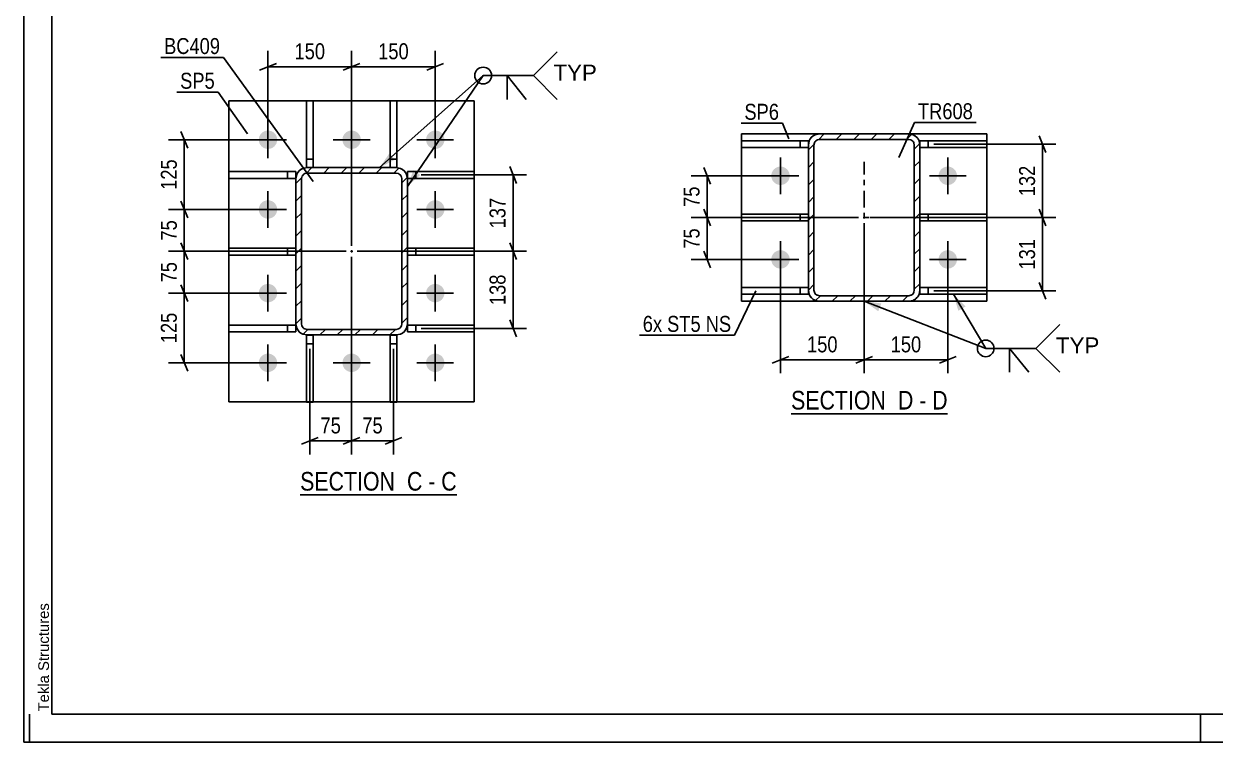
# Model space of a CAD drawing. Header units: millimetres. Extents: x -73 to 768, y -423 to 171.
# Drawn here: x -73.4 to 140.2, y -423.3 to -294.5 of the extents above; entities that cross this region are included whole.
import ezdxf

# ---------------------------------------------------------------- set-up
doc = ezdxf.new("R2010")
doc.units = ezdxf.units.MM
doc.linetypes.add('DXK_LINE_DOT2', pattern=[3.9198, 1.9599, -1.9599])
doc.linetypes.add('DXK_LINE_DOT3', pattern=[5.9187, 2.979, -0.9799, 0.9799, -0.9799])
doc.styles.add('Arial', font='ARIAL.TTF', dxfattribs={"height": 0.2})
doc.styles.add('Arial Narrow', font='ARIALN.TTF', dxfattribs={"height": 0.2})

# ---------------------------------------------------------------- blocks, each defined once
blk = doc.blocks.new('Unknown-761549890-1163')
at = {"color": 5, "linetype": 'Continuous'}
for p, q in [((-73.44, 170.71), (-73.44, -423.29)), ((-68.44, 165.71), (-68.44, -418.29)), ((-72.44, -423.29), (-72.44, -418.29)), ((-68.44, -418.29), (762.56, -418.29)), ((137.56, -423.29), (137.56, -418.29)), ((-73.44, -423.29), (767.56, -423.29))]:
    blk.add_line(p, q, dxfattribs=at)
at = {"color": 174, "linetype": 'Continuous', "style": 'Arial'}
blk.add_text('Tekla Structures', height=1.9102, rotation=90, dxfattribs=at).set_placement((-68.94, -417.79))
blk = doc.blocks.new('Unknown-761549890-14 - 3860')
at = {"color": 6, "linetype": 'Continuous'}
blk.add_line((-23.89, -378.93), (4.18, -378.93), dxfattribs=at)
at = {"color": 0, "linetype": 'Continuous'}
blk.add_wipeout([(-5.78, -378.18), (-5.78, -374.68), (-23.89, -374.68), (-23.89, -378.18)], dxfattribs=at)
at = {"color": 7, "linetype": 'Continuous', "style": 'Arial Narrow'}
blk.add_text('SECTION ', height=3.34, dxfattribs=at).set_placement((-23.89, -378.18))
at = {"color": 0, "linetype": 'Continuous'}
blk.add_wipeout([(-1.96, -378.18), (-1.96, -374.68), (-4.73, -374.68), (-4.73, -378.18)], dxfattribs=at)
at = {"color": 7, "linetype": 'Continuous', "style": 'Arial Narrow'}
blk.add_text('C', height=3.34, dxfattribs=at).set_placement((-4.73, -378.18))
at = {"color": 0, "linetype": 'Continuous'}
blk.add_wipeout([(0.36, -378.18), (0.36, -374.68), (-0.91, -374.68), (-0.91, -378.18)], dxfattribs=at)
at = {"color": 7, "linetype": 'Continuous', "style": 'Arial Narrow'}
blk.add_text('-', height=3.34, dxfattribs=at).set_placement((-0.91, -378.18))
at = {"color": 0, "linetype": 'Continuous'}
blk.add_wipeout([(4.18, -378.18), (4.18, -374.68), (1.41, -374.68), (1.41, -378.18)], dxfattribs=at)
at = {"color": 7, "linetype": 'Continuous', "style": 'Arial Narrow'}
blk.add_text('C', height=3.34, dxfattribs=at).set_placement((1.41, -378.18))
blk = doc.blocks.new('Unknown-761549890-17 - 2169')
at = {"color": 6, "linetype": 'Continuous'}
blk.add_line((64.15, -364.39), (92.22, -364.39), dxfattribs=at)
at = {"color": 0, "linetype": 'Continuous'}
blk.add_wipeout([(82.26, -363.64), (82.26, -360.14), (64.15, -360.14), (64.15, -363.64)], dxfattribs=at)
at = {"color": 7, "linetype": 'Continuous', "style": 'Arial Narrow'}
blk.add_text('SECTION ', height=3.34, dxfattribs=at).set_placement((64.15, -363.64))
at = {"color": 0, "linetype": 'Continuous'}
blk.add_wipeout([(86.08, -363.64), (86.08, -360.14), (83.31, -360.14), (83.31, -363.64)], dxfattribs=at)
at = {"color": 7, "linetype": 'Continuous', "style": 'Arial Narrow'}
blk.add_text('D', height=3.34, dxfattribs=at).set_placement((83.31, -363.64))
at = {"color": 0, "linetype": 'Continuous'}
blk.add_wipeout([(88.4, -363.64), (88.4, -360.14), (87.13, -360.14), (87.13, -363.64)], dxfattribs=at)
at = {"color": 7, "linetype": 'Continuous', "style": 'Arial Narrow'}
blk.add_text('-', height=3.34, dxfattribs=at).set_placement((87.13, -363.64))
at = {"color": 0, "linetype": 'Continuous'}
blk.add_wipeout([(92.22, -363.64), (92.22, -360.14), (89.45, -360.14), (89.45, -363.64)], dxfattribs=at)
at = {"color": 7, "linetype": 'Continuous', "style": 'Arial Narrow'}
blk.add_text('D', height=3.34, dxfattribs=at).set_placement((89.45, -363.64))
blk = doc.blocks.new('Part-761549890-3895 - 3860')
at = {"color": 2, "linetype": 'Continuous'}
for p, q in [((-36.66, -322.19), (-36.66, -320.99)), ((-36.66, -320.99), (-24.66, -320.99)), ((-36.66, -322.19), (-24.66, -322.19)), ((-24.66, -322.19), (-24.66, -320.99))]:
    blk.add_line(p, q, dxfattribs=at)
at = {"color": 7, "linetype": 'DXK_LINE_DOT2'}
blk.add_line((-26.16, -322.19), (-26.16, -320.99), dxfattribs=at)
blk = doc.blocks.new('Part-761549890-3894 - 3860')
at = {"color": 2, "linetype": 'Continuous'}
for p, q in [((-22.76, -320.27), (-22.76, -308.27)), ((-22.76, -308.27), (-21.56, -308.27)), ((-21.56, -320.27), (-21.56, -308.27)), ((-22.76, -320.27), (-22.66, -320.27))]:
    blk.add_line(p, q, dxfattribs=at)
at = {"color": 7, "linetype": 'DXK_LINE_DOT2'}
for p, q in [((-22.76, -318.77), (-21.56, -318.77)), ((-22.66, -320.27), (-21.56, -320.27))]:
    blk.add_line(p, q, dxfattribs=at)
blk = doc.blocks.new('Part-761549890-3892 - 3860')
at = {"color": 2, "linetype": 'Continuous'}
for p, q in [((-22.76, -362.34), (-22.76, -350.34)), ((-22.76, -350.34), (-21.56, -350.34)), ((-21.56, -350.34), (-21.56, -362.34)), ((-21.56, -362.34), (-22.76, -362.34))]:
    blk.add_line(p, q, dxfattribs=at)
at = {"color": 7, "linetype": 'DXK_LINE_DOT2'}
blk.add_line((-22.76, -351.84), (-21.56, -351.84), dxfattribs=at)
blk = doc.blocks.new('Part-761549890-3884 - 3860')
at = {"linetype": 'Continuous'}
h = blk.add_hatch(dxfattribs=at)
h.set_pattern_fill('', scale=0.7, style=0, pattern_type=0)
h.set_pattern_definition([(45, (-24.6585, -348.2719), (-1.57154, 1.57154), [])])
h.paths.add_polyline_path([(-24.66, -322.27), (-24.66, -348.27), (-24.51, -349.04), (-24.07, -349.69), (-23.42, -350.12), (-22.66, -350.27), (-6.66, -350.27), (-5.89, -350.12), (-5.24, -349.69), (-4.81, -349.04), (-4.66, -348.27), (-4.66, -322.27), (-4.81, -321.51), (-5.24, -320.86), (-5.89, -320.42), (-6.66, -320.27), (-22.66, -320.27), (-23.42, -320.42), (-24.07, -320.86), (-24.51, -321.51)])
h.paths.add_polyline_path([(-23.37, -321.56), (-23.04, -321.35), (-22.66, -321.27), (-6.66, -321.27), (-6.28, -321.35), (-5.95, -321.56), (-5.73, -321.89), (-5.66, -322.27), (-5.66, -348.27), (-5.73, -348.65), (-5.95, -348.98), (-6.28, -349.2), (-6.66, -349.27), (-22.66, -349.27), (-23.04, -349.2), (-23.37, -348.98), (-23.58, -348.65), (-23.66, -348.27), (-23.66, -322.27), (-23.58, -321.89)])
blk.add_hatch(color=30, dxfattribs=at).paths.add_polyline_path([(-14.66, -335.37, -1), (-14.66, -335.17, -1)])
at = {"color": 7, "linetype": 'DXK_LINE_DOT2'}
for p, q in [((-23.42, -320.42), (-22.66, -320.27)), ((-6.66, -320.27), (-22.66, -320.27)), ((-6.66, -320.27), (-5.89, -320.42)), ((-24.66, -322.27), (-24.51, -321.51)), ((-24.66, -348.27), (-24.66, -322.27)), ((-23.58, -321.89), (-23.66, -322.27)), ((-23.66, -348.27), (-23.66, -322.27)), ((-22.66, -321.27), (-23.04, -321.35)), ((-22.66, -321.27), (-6.66, -321.27)), ((-6.28, -321.35), (-6.66, -321.27)), ((-5.66, -322.27), (-5.73, -321.89)), ((-5.66, -348.27), (-5.66, -322.27)), ((-4.81, -321.51), (-4.66, -322.27)), ((-4.66, -348.27), (-4.66, -322.27)), ((-24.51, -349.04), (-24.66, -348.27)), ((-23.66, -348.27), (-23.58, -348.65)), ((-22.66, -350.27), (-23.42, -350.12)), ((-23.04, -349.2), (-22.66, -349.27)), ((-22.66, -349.27), (-6.66, -349.27)), ((-22.66, -350.27), (-6.66, -350.27)), ((-6.66, -349.27), (-6.28, -349.2)), ((-5.89, -350.12), (-6.66, -350.27)), ((-5.73, -348.65), (-5.66, -348.27)), ((-4.66, -348.27), (-4.81, -349.04))]:
    blk.add_line(p, q, dxfattribs=at)
at = {"color": 2, "linetype": 'Continuous'}
for p, q in [((-22.66, -320.27), (-23.42, -320.42)), ((-22.66, -320.27), (-6.66, -320.27)), ((-5.89, -320.42), (-6.66, -320.27)), ((-24.51, -321.51), (-24.66, -322.27)), ((-24.66, -348.27), (-24.66, -322.27)), ((-23.66, -322.27), (-23.58, -321.89)), ((-23.66, -348.27), (-23.66, -322.27)), ((-23.04, -321.35), (-22.66, -321.27)), ((-22.66, -321.27), (-6.66, -321.27)), ((-6.66, -321.27), (-6.28, -321.35)), ((-5.73, -321.89), (-5.66, -322.27)), ((-5.66, -348.27), (-5.66, -322.27)), ((-4.66, -322.27), (-4.81, -321.51)), ((-4.66, -348.27), (-4.66, -322.27)), ((-24.66, -348.27), (-24.51, -349.04)), ((-23.58, -348.65), (-23.66, -348.27)), ((-23.42, -350.12), (-22.66, -350.27)), ((-22.66, -349.27), (-23.04, -349.2)), ((-22.66, -349.27), (-6.66, -349.27)), ((-22.66, -350.27), (-6.66, -350.27)), ((-6.28, -349.2), (-6.66, -349.27)), ((-6.66, -350.27), (-5.89, -350.12)), ((-5.66, -348.27), (-5.73, -348.65)), ((-4.81, -349.04), (-4.66, -348.27))]:
    blk.add_line(p, q, dxfattribs=at)
at = {"color": 30, "linetype": 'DXK_LINE_DOT3'}
blk.add_line((-14.66, -335.27), (-14.66, -335.27), dxfattribs=at)
at = {"color": 30, "linetype": 'Continuous'}
blk.add_circle((-14.66, -335.27), 0.1, dxfattribs=at)
at = {"color": 7, "linetype": 'DXK_LINE_DOT2'}
for centre, radius, start, end in [((-22.66, -322.27), 2, 112.5, 157.5), ((-6.66, -322.27), 2, 22.5, 67.5), ((-22.66, -322.27), 1, 112.5, 157.5), ((-6.66, -322.27), 1, 22.5, 67.5), ((-22.66, -348.27), 2, 202.5, 247.5), ((-22.66, -348.27), 1, 202.5, 247.5), ((-6.66, -348.27), 1, 292.5, 337.5), ((-6.66, -348.27), 2, 292.5, 337.5)]:
    blk.add_arc(centre, radius, start, end, dxfattribs=at)
at = {"color": 2, "linetype": 'Continuous'}
for centre, radius, start, end in [((-22.66, -322.27), 2, 112.5, 157.5), ((-6.66, -322.27), 2, 22.5, 67.5), ((-22.66, -322.27), 1, 112.5, 157.5), ((-6.66, -322.27), 1, 22.5, 67.5), ((-22.66, -348.27), 2, 202.5, 247.5), ((-22.66, -348.27), 1, 202.5, 247.5), ((-6.66, -348.27), 1, 292.5, 337.5), ((-6.66, -348.27), 2, 292.5, 337.5)]:
    blk.add_arc(centre, radius, start, end, dxfattribs=at)
blk = doc.blocks.new('Bolt-761549890-3955 - 3860')
at = {"linetype": 'Continuous'}
for points in [[(-31.31, -315.27, -1), (-28.01, -315.27, -1)], [(-16.31, -315.27, -1), (-13.01, -315.27, -1)], [(-1.31, -315.27, -1), (1.99, -315.27, -1)], [(-31.31, -327.77, -1), (-28.01, -327.77, -1)], [(-1.31, -327.77, -1), (1.99, -327.77, -1)], [(-31.31, -342.77, -1), (-28.01, -342.77, -1)], [(-1.31, -342.77, -1), (1.99, -342.77, -1)], [(-31.31, -355.27, -1), (-28.01, -355.27, -1)], [(-16.31, -355.27, -1), (-13.01, -355.27, -1)], [(-1.31, -355.27, -1), (1.99, -355.27, -1)]]:
    blk.add_hatch(color=1, dxfattribs=at).paths.add_polyline_path(points)
at = {"color": 1, "linetype": 'Continuous'}
for p, q in [((-29.66, -318.57), (-29.66, -311.97)), ((-14.66, -318.57), (-14.66, -311.97)), ((0.34, -318.57), (0.34, -311.97)), ((-32.96, -315.27), (-26.36, -315.27)), ((-17.96, -315.27), (-11.36, -315.27)), ((-2.96, -315.27), (3.64, -315.27)), ((-29.66, -331.07), (-29.66, -324.47)), ((0.34, -331.07), (0.34, -324.47)), ((-32.96, -327.77), (-26.36, -327.77)), ((-2.96, -327.77), (3.64, -327.77)), ((-29.66, -346.07), (-29.66, -339.47)), ((0.34, -346.07), (0.34, -339.47)), ((-32.96, -342.77), (-26.36, -342.77)), ((-2.96, -342.77), (3.64, -342.77)), ((-29.66, -358.57), (-29.66, -351.97)), ((-14.66, -358.57), (-14.66, -351.97)), ((0.34, -358.57), (0.34, -351.97)), ((-32.96, -355.27), (-26.36, -355.27)), ((-17.96, -355.27), (-11.36, -355.27)), ((-2.96, -355.27), (3.64, -355.27))]:
    blk.add_line(p, q, dxfattribs=at)
blk = doc.blocks.new('Part-761549890-3891 - 3860')
at = {"color": 2, "linetype": 'Continuous'}
for p, q in [((-7.76, -362.34), (-7.76, -350.34)), ((-7.76, -350.34), (-6.56, -350.34)), ((-6.56, -350.34), (-6.56, -362.34)), ((-6.56, -362.34), (-7.76, -362.34))]:
    blk.add_line(p, q, dxfattribs=at)
at = {"color": 7, "linetype": 'DXK_LINE_DOT2'}
blk.add_line((-7.76, -351.84), (-6.56, -351.84), dxfattribs=at)
blk = doc.blocks.new('Part-761549890-3893 - 3860')
at = {"color": 2, "linetype": 'Continuous'}
for p, q in [((-7.76, -320.27), (-7.76, -308.27)), ((-7.76, -308.27), (-6.56, -308.27)), ((-6.56, -308.27), (-6.56, -320.27)), ((-6.56, -320.27), (-6.66, -320.27))]:
    blk.add_line(p, q, dxfattribs=at)
at = {"color": 7, "linetype": 'DXK_LINE_DOT2'}
for p, q in [((-7.76, -318.77), (-6.56, -318.77)), ((-6.56, -320.27), (-7.76, -320.27))]:
    blk.add_line(p, q, dxfattribs=at)
blk = doc.blocks.new('Part-761549890-3896 - 3860')
at = {"color": 2, "linetype": 'Continuous'}
for p, q in [((-36.66, -349.69), (-36.66, -348.49)), ((-36.66, -348.49), (-24.66, -348.49)), ((-36.66, -349.69), (-24.66, -349.69)), ((-24.66, -349.69), (-24.66, -348.49))]:
    blk.add_line(p, q, dxfattribs=at)
at = {"color": 7, "linetype": 'DXK_LINE_DOT2'}
blk.add_line((-26.16, -349.69), (-26.16, -348.49), dxfattribs=at)
blk = doc.blocks.new('Part-761549890-3897 - 3860')
at = {"color": 2, "linetype": 'Continuous'}
for p, q in [((-36.66, -335.94), (-36.66, -334.74)), ((-36.66, -334.74), (-24.66, -334.74)), ((-36.66, -335.94), (-24.66, -335.94))]:
    blk.add_line(p, q, dxfattribs=at)
at = {"color": 7, "linetype": 'DXK_LINE_DOT2'}
for p, q in [((-26.16, -335.94), (-26.16, -334.74)), ((-24.66, -335.94), (-24.66, -334.74))]:
    blk.add_line(p, q, dxfattribs=at)
blk = doc.blocks.new('Part-761549890-3898 - 3860')
at = {"color": 2, "linetype": 'Continuous'}
for p, q in [((7.34, -320.99), (-4.66, -320.99)), ((-4.66, -322.19), (-4.66, -320.99)), ((7.34, -322.19), (-4.66, -322.19)), ((7.34, -320.99), (7.34, -322.19))]:
    blk.add_line(p, q, dxfattribs=at)
at = {"color": 7, "linetype": 'DXK_LINE_DOT2'}
blk.add_line((-3.16, -322.19), (-3.16, -320.99), dxfattribs=at)
blk = doc.blocks.new('Part-761549890-3899 - 3860')
at = {"color": 2, "linetype": 'Continuous'}
for p, q in [((7.34, -348.49), (-4.66, -348.49)), ((-4.66, -349.69), (-4.66, -348.49)), ((7.34, -349.69), (-4.66, -349.69)), ((7.34, -348.49), (7.34, -349.69))]:
    blk.add_line(p, q, dxfattribs=at)
at = {"color": 7, "linetype": 'DXK_LINE_DOT2'}
blk.add_line((-3.16, -349.69), (-3.16, -348.49), dxfattribs=at)
blk = doc.blocks.new('Part-761549890-3900 - 3860')
at = {"color": 2, "linetype": 'Continuous'}
for p, q in [((7.34, -334.74), (-4.66, -334.74)), ((7.34, -334.74), (7.34, -335.94)), ((7.34, -335.94), (-4.66, -335.94))]:
    blk.add_line(p, q, dxfattribs=at)
at = {"color": 7, "linetype": 'DXK_LINE_DOT2'}
for p, q in [((-4.66, -335.94), (-4.66, -334.74)), ((-3.16, -335.94), (-3.16, -334.74))]:
    blk.add_line(p, q, dxfattribs=at)
blk = doc.blocks.new('Part-761549890-3939 - 3860')
at = {"color": 2, "linetype": 'Continuous'}
for p, q in [((-36.66, -362.27), (-36.66, -308.27)), ((-36.66, -308.27), (7.34, -308.27)), ((7.34, -362.27), (7.34, -308.27)), ((-36.66, -362.27), (-22.76, -362.27)), ((-7.76, -362.27), (-21.56, -362.27)), ((7.34, -362.27), (-6.56, -362.27))]:
    blk.add_line(p, q, dxfattribs=at)
at = {"color": 7, "linetype": 'DXK_LINE_DOT2'}
for p, q in [((-22.76, -362.27), (-21.56, -362.27)), ((-6.56, -362.27), (-7.76, -362.27))]:
    blk.add_line(p, q, dxfattribs=at)
blk = doc.blocks.new('Part-761549890-2209 - 2169')
at = {"color": 2, "linetype": 'Continuous'}
for p, q in [((99.25, -341.78), (87.25, -341.78)), ((99.25, -341.78), (99.25, -342.98)), ((87.25, -342.98), (87.25, -342.23)), ((99.25, -342.98), (87.25, -342.98))]:
    blk.add_line(p, q, dxfattribs=at)
at = {"color": 7, "linetype": 'DXK_LINE_DOT2'}
for p, q in [((87.25, -342.23), (87.25, -341.78)), ((88.75, -342.98), (88.75, -341.78))]:
    blk.add_line(p, q, dxfattribs=at)
blk = doc.blocks.new('Part-761549890-2249 - 2169')
at = {"color": 2, "linetype": 'Continuous'}
for p, q in [((55.25, -316.68), (55.25, -315.48)), ((55.25, -315.48), (67.25, -315.48)), ((67.25, -315.48), (67.25, -316.23)), ((55.25, -316.68), (67.25, -316.68))]:
    blk.add_line(p, q, dxfattribs=at)
at = {"color": 7, "linetype": 'DXK_LINE_DOT2'}
for p, q in [((65.75, -316.68), (65.75, -315.48)), ((67.25, -316.23), (67.25, -316.68))]:
    blk.add_line(p, q, dxfattribs=at)
blk = doc.blocks.new('Part-761549890-2185 - 2169')
at = {"linetype": 'Continuous'}
h = blk.add_hatch(dxfattribs=at)
h.set_pattern_fill('', scale=0.7, style=0, pattern_type=0)
h.set_pattern_definition([(45, (67.2533, -342.23), (-1.57154, 1.57154), [])])
h.paths.add_polyline_path([(67.25, -316.23), (67.25, -342.23), (67.41, -343), (67.84, -343.64), (68.49, -344.08), (69.25, -344.23), (85.25, -344.23), (86.02, -344.08), (86.67, -343.64), (87.1, -343), (87.25, -342.23), (87.25, -316.23), (87.1, -315.46), (86.67, -314.82), (86.02, -314.38), (85.25, -314.23), (69.25, -314.23), (68.49, -314.38), (67.84, -314.82), (67.41, -315.46)])
h.paths.add_polyline_path([(68.55, -315.52), (68.87, -315.31), (69.25, -315.23), (85.25, -315.23), (85.64, -315.31), (85.96, -315.52), (86.18, -315.85), (86.25, -316.23), (86.25, -342.23), (86.18, -342.61), (85.96, -342.94), (85.64, -343.15), (85.25, -343.23), (69.25, -343.23), (68.87, -343.15), (68.55, -342.94), (68.33, -342.61), (68.25, -342.23), (68.25, -316.23), (68.33, -315.85)])
blk.add_hatch(color=30, dxfattribs=at).paths.add_polyline_path([(77.25, -329.33, -1), (77.25, -329.13, -1)])
at = {"color": 7, "linetype": 'DXK_LINE_DOT2'}
for p, q in [((67.25, -316.23), (67.41, -315.46)), ((68.33, -315.85), (68.25, -316.23)), ((68.49, -314.38), (69.25, -314.23)), ((69.25, -315.23), (68.87, -315.31)), ((69.25, -314.23), (85.25, -314.23)), ((69.25, -315.23), (85.25, -315.23)), ((85.25, -314.23), (86.02, -314.38)), ((85.64, -315.31), (85.25, -315.23)), ((86.25, -316.23), (86.18, -315.85)), ((87.1, -315.46), (87.25, -316.23)), ((67.25, -342.23), (67.25, -316.23)), ((68.25, -342.23), (68.25, -316.23)), ((86.25, -342.23), (86.25, -316.23)), ((87.25, -342.23), (87.25, -316.23)), ((67.41, -343), (67.25, -342.23)), ((68.25, -342.23), (68.33, -342.61)), ((68.87, -343.15), (69.25, -343.23)), ((69.25, -343.23), (85.25, -343.23)), ((85.25, -343.23), (85.64, -343.15)), ((86.18, -342.61), (86.25, -342.23)), ((87.25, -342.23), (87.1, -343)), ((69.25, -344.23), (68.49, -344.08)), ((69.25, -344.23), (85.25, -344.23)), ((86.02, -344.08), (85.25, -344.23))]:
    blk.add_line(p, q, dxfattribs=at)
at = {"color": 2, "linetype": 'Continuous'}
for p, q in [((67.41, -315.46), (67.25, -316.23)), ((68.25, -316.23), (68.33, -315.85)), ((69.25, -314.23), (68.49, -314.38)), ((68.87, -315.31), (69.25, -315.23)), ((69.25, -314.23), (85.25, -314.23)), ((69.25, -315.23), (85.25, -315.23)), ((86.02, -314.38), (85.25, -314.23)), ((85.25, -315.23), (85.64, -315.31)), ((86.18, -315.85), (86.25, -316.23)), ((87.25, -316.23), (87.1, -315.46)), ((67.25, -342.23), (67.25, -316.23)), ((68.25, -342.23), (68.25, -316.23)), ((86.25, -342.23), (86.25, -316.23)), ((87.25, -342.23), (87.25, -316.23)), ((67.25, -342.23), (67.41, -343)), ((68.33, -342.61), (68.25, -342.23)), ((69.25, -343.23), (68.87, -343.15)), ((69.25, -343.23), (85.25, -343.23)), ((85.64, -343.15), (85.25, -343.23)), ((86.25, -342.23), (86.18, -342.61)), ((87.1, -343), (87.25, -342.23)), ((68.49, -344.08), (69.25, -344.23)), ((69.25, -344.23), (85.25, -344.23)), ((85.25, -344.23), (86.02, -344.08))]:
    blk.add_line(p, q, dxfattribs=at)
at = {"color": 7, "linetype": 'DXK_LINE_DOT3'}
for p, q in [((77.25, -339.23), (77.25, -319.23)), ((67.25, -329.23), (87.25, -329.23))]:
    blk.add_line(p, q, dxfattribs=at)
at = {"color": 30, "linetype": 'DXK_LINE_DOT3'}
blk.add_line((77.25, -329.23), (77.25, -329.23), dxfattribs=at)
at = {"color": 30, "linetype": 'Continuous'}
blk.add_circle((77.25, -329.23), 0.1, dxfattribs=at)
at = {"color": 7, "linetype": 'DXK_LINE_DOT2'}
for centre, radius, start, end in [((69.25, -316.23), 2, 112.5, 157.5), ((69.25, -316.23), 1, 112.5, 157.5), ((85.25, -316.23), 1, 22.5, 67.5), ((85.25, -316.23), 2, 22.5, 67.5), ((69.25, -342.23), 2, 202.5, 247.5), ((69.25, -342.23), 1, 202.5, 247.5), ((85.25, -342.23), 1, 292.5, 337.5), ((85.25, -342.23), 2, 292.5, 337.5)]:
    blk.add_arc(centre, radius, start, end, dxfattribs=at)
at = {"color": 2, "linetype": 'Continuous'}
for centre, radius, start, end in [((69.25, -316.23), 2, 112.5, 157.5), ((69.25, -316.23), 1, 112.5, 157.5), ((85.25, -316.23), 1, 22.5, 67.5), ((85.25, -316.23), 2, 22.5, 67.5), ((69.25, -342.23), 2, 202.5, 247.5), ((69.25, -342.23), 1, 202.5, 247.5), ((85.25, -342.23), 1, 292.5, 337.5), ((85.25, -342.23), 2, 292.5, 337.5)]:
    blk.add_arc(centre, radius, start, end, dxfattribs=at)
blk = doc.blocks.new('Part-761549890-2244 - 2169')
at = {"color": 2, "linetype": 'Continuous'}
for p, q in [((55.25, -342.98), (55.25, -341.78)), ((55.25, -341.78), (67.25, -341.78)), ((55.25, -342.98), (67.25, -342.98)), ((67.25, -342.98), (67.25, -342.23))]:
    blk.add_line(p, q, dxfattribs=at)
at = {"color": 7, "linetype": 'DXK_LINE_DOT2'}
for p, q in [((65.75, -342.98), (65.75, -341.78)), ((67.25, -342.23), (67.25, -341.78))]:
    blk.add_line(p, q, dxfattribs=at)
blk = doc.blocks.new('Part-761549890-2224 - 2169')
at = {"color": 2, "linetype": 'Continuous'}
for p, q in [((55.25, -344.23), (55.25, -314.23)), ((55.25, -314.23), (69.25, -314.23)), ((99.25, -314.23), (85.25, -314.23)), ((99.25, -344.23), (99.25, -314.23)), ((55.25, -344.23), (69.25, -344.23)), ((99.25, -344.23), (85.25, -344.23))]:
    blk.add_line(p, q, dxfattribs=at)
at = {"color": 7, "linetype": 'DXK_LINE_DOT2'}
for p, q in [((69.25, -314.23), (85.25, -314.23)), ((69.25, -344.23), (85.25, -344.23))]:
    blk.add_line(p, q, dxfattribs=at)
blk = doc.blocks.new('Part-761549890-2234 - 2169')
at = {"color": 2, "linetype": 'Continuous'}
for p, q in [((99.25, -315.48), (87.25, -315.48)), ((87.25, -315.48), (87.25, -316.23)), ((99.25, -315.48), (99.25, -316.68)), ((99.25, -316.68), (87.25, -316.68))]:
    blk.add_line(p, q, dxfattribs=at)
at = {"color": 7, "linetype": 'DXK_LINE_DOT2'}
for p, q in [((88.75, -316.68), (88.75, -315.48)), ((87.25, -316.23), (87.25, -316.68))]:
    blk.add_line(p, q, dxfattribs=at)
blk = doc.blocks.new('Part-761549890-2239 - 2169')
at = {"color": 2, "linetype": 'Continuous'}
for p, q in [((99.25, -328.63), (87.25, -328.63)), ((99.25, -328.63), (99.25, -329.83)), ((99.25, -329.83), (87.25, -329.83))]:
    blk.add_line(p, q, dxfattribs=at)
at = {"color": 7, "linetype": 'DXK_LINE_DOT2'}
for p, q in [((87.25, -328.63), (87.25, -329.83)), ((88.75, -329.83), (88.75, -328.63))]:
    blk.add_line(p, q, dxfattribs=at)
blk = doc.blocks.new('Part-761549890-2254 - 2169')
at = {"color": 2, "linetype": 'Continuous'}
for p, q in [((55.25, -329.83), (55.25, -328.63)), ((55.25, -328.63), (67.25, -328.63)), ((55.25, -329.83), (67.25, -329.83))]:
    blk.add_line(p, q, dxfattribs=at)
at = {"color": 7, "linetype": 'DXK_LINE_DOT2'}
for p, q in [((65.75, -329.83), (65.75, -328.63)), ((67.25, -328.63), (67.25, -329.83))]:
    blk.add_line(p, q, dxfattribs=at)
blk = doc.blocks.new('Bolt-761549890-2322 - 2169')
at = {"linetype": 'Continuous'}
for points in [[(60.6, -321.73, -1), (63.9, -321.73, -1)], [(90.6, -321.73, -1), (93.9, -321.73, -1)], [(60.6, -336.73, -1), (63.9, -336.73, -1)], [(90.6, -336.73, -1), (93.9, -336.73, -1)]]:
    blk.add_hatch(color=1, dxfattribs=at).paths.add_polyline_path(points)
at = {"color": 1, "linetype": 'Continuous'}
for p, q in [((62.25, -325.03), (62.25, -318.43)), ((92.25, -325.03), (92.25, -318.43)), ((58.95, -321.73), (65.55, -321.73)), ((88.95, -321.73), (95.55, -321.73)), ((62.25, -340.03), (62.25, -333.43)), ((92.25, -340.03), (92.25, -333.43)), ((58.95, -336.73), (65.55, -336.73)), ((88.95, -336.73), (95.55, -336.73))]:
    blk.add_line(p, q, dxfattribs=at)
blk = doc.blocks.new('StraightDimension-761549890-4028 - 3860')
at = {"color": 7, "linetype": 'Continuous'}
for p, q in [((-13.66, -335.27), (16.69, -335.27)), ((14.89, -336.77), (13.69, -333.77)), ((14.29, -349.09), (14.29, -335.27)), ((13.69, -347.59), (14.89, -350.59)), ((-2.16, -349.09), (16.69, -349.09))]:
    blk.add_line(p, q, dxfattribs=at)
at = {"color": 0}
blk.add_wipeout([(13.54, -338.84), (9.34, -338.84), (9.34, -345.52), (13.54, -345.52)], dxfattribs=at)
at = {"color": 3, "style": 'Arial Narrow'}
blk.add_text('138', height=2.863, rotation=90.0002, dxfattribs=at).set_placement((12.94, -344.92))
blk = doc.blocks.new('StraightDimension-761549890-3980 - 3860')
at = {"color": 7, "linetype": 'Continuous'}
for p, q in [((-14.66, -336.27), (-14.66, -371.68)), ((-7.16, -352.77), (-7.16, -371.68)), ((-16.16, -369.88), (-13.16, -368.68)), ((-14.66, -369.28), (-7.16, -369.28)), ((-5.66, -368.68), (-8.66, -369.88))]:
    blk.add_line(p, q, dxfattribs=at)
at = {"color": 0}
blk.add_wipeout([(-8.48, -368.53), (-8.48, -364.33), (-13.34, -364.33), (-13.34, -368.53)], dxfattribs=at)
at = {"color": 3, "style": 'Arial Narrow'}
blk.add_text('75', height=2.863, dxfattribs=at).set_placement((-12.74, -367.93))
blk = doc.blocks.new('StraightDimension-761549890-3969 - 3860')
at = {"color": 7, "linetype": 'Continuous'}
for p, q in [((-14.66, -336.27), (-14.66, -371.68)), ((-22.16, -352.77), (-22.16, -371.68)), ((-23.66, -369.88), (-20.66, -368.68)), ((-22.16, -369.28), (-14.66, -369.28)), ((-13.16, -368.68), (-16.16, -369.88))]:
    blk.add_line(p, q, dxfattribs=at)
at = {"color": 0}
blk.add_wipeout([(-15.98, -368.53), (-15.98, -364.33), (-20.84, -364.33), (-20.84, -368.53)], dxfattribs=at)
at = {"color": 3, "style": 'Arial Narrow'}
blk.add_text('75', height=2.863, dxfattribs=at).set_placement((-20.24, -367.93))
blk = doc.blocks.new('StraightDimension-761549890-3992 - 3860')
at = {"color": 7, "linetype": 'Continuous'}
for p, q in [((-45.26, -341.27), (-44.06, -344.27)), ((-30.66, -342.77), (-47.51, -342.77)), ((-44.66, -355.27), (-44.66, -342.77)), ((-44.06, -356.77), (-45.26, -353.77)), ((-30.66, -355.27), (-47.51, -355.27))]:
    blk.add_line(p, q, dxfattribs=at)
at = {"color": 0}
blk.add_wipeout([(-45.41, -345.68), (-49.61, -345.68), (-49.61, -352.36), (-45.41, -352.36)], dxfattribs=at)
at = {"color": 3, "style": 'Arial Narrow'}
blk.add_text('125', height=2.863, rotation=90.0002, dxfattribs=at).set_placement((-46.01, -351.76))
blk = doc.blocks.new('StraightDimension-761549890-3993 - 3860')
at = {"color": 7, "linetype": 'Continuous'}
for p, q in [((-15.66, -335.27), (-47.51, -335.27)), ((-45.26, -333.77), (-44.06, -336.77)), ((-44.66, -342.77), (-44.66, -335.27)), ((-44.06, -344.27), (-45.26, -341.27)), ((-30.66, -342.77), (-47.51, -342.77))]:
    blk.add_line(p, q, dxfattribs=at)
at = {"color": 0}
blk.add_wipeout([(-45.41, -336.59), (-49.61, -336.59), (-49.61, -341.45), (-45.41, -341.45)], dxfattribs=at)
at = {"color": 3, "style": 'Arial Narrow'}
blk.add_text('75', height=2.863, rotation=90.0002, dxfattribs=at).set_placement((-46.01, -340.85))
blk = doc.blocks.new('StraightDimension-761549890-4004 - 3860')
at = {"color": 7, "linetype": 'Continuous'}
for p, q in [((-45.26, -326.27), (-44.06, -329.27)), ((-30.66, -327.77), (-47.51, -327.77)), ((-44.66, -335.27), (-44.66, -327.77)), ((-15.66, -335.27), (-47.51, -335.27)), ((-44.06, -336.77), (-45.26, -333.77))]:
    blk.add_line(p, q, dxfattribs=at)
at = {"color": 0}
blk.add_wipeout([(-45.41, -329.09), (-49.61, -329.09), (-49.61, -333.95), (-45.41, -333.95)], dxfattribs=at)
at = {"color": 3, "style": 'Arial Narrow'}
blk.add_text('75', height=2.863, rotation=90.0002, dxfattribs=at).set_placement((-46.01, -333.35))
blk = doc.blocks.new('StraightDimension-761549890-4015 - 3860')
at = {"color": 7, "linetype": 'Continuous'}
for p, q in [((-45.26, -313.77), (-44.06, -316.77)), ((-30.66, -315.27), (-47.51, -315.27)), ((-44.66, -327.77), (-44.66, -315.27)), ((-44.06, -329.27), (-45.26, -326.27)), ((-30.66, -327.77), (-47.51, -327.77))]:
    blk.add_line(p, q, dxfattribs=at)
at = {"color": 0}
blk.add_wipeout([(-45.41, -318.18), (-49.61, -318.18), (-49.61, -324.86), (-45.41, -324.86)], dxfattribs=at)
at = {"color": 3, "style": 'Arial Narrow'}
blk.add_text('125', height=2.863, rotation=90.0002, dxfattribs=at).set_placement((-46.01, -324.26))
blk = doc.blocks.new('StraightDimension-761549890-4017 - 3860')
at = {"color": 7, "linetype": 'Continuous'}
for p, q in [((14.89, -323.09), (13.69, -320.09)), ((-2.16, -321.59), (16.69, -321.59)), ((14.29, -335.27), (14.29, -321.59)), ((-13.66, -335.27), (16.69, -335.27)), ((13.69, -333.77), (14.89, -336.77))]:
    blk.add_line(p, q, dxfattribs=at)
at = {"color": 0}
blk.add_wipeout([(13.54, -325.09), (9.34, -325.09), (9.34, -331.77), (13.54, -331.77)], dxfattribs=at)
at = {"color": 3, "style": 'Arial Narrow'}
blk.add_text('137', height=2.863, rotation=90.0002, dxfattribs=at).set_placement((12.94, -331.17))
blk = doc.blocks.new('StraightDimension-761549890-4040 - 3860')
at = {"color": 7, "linetype": 'Continuous'}
for p, q in [((-29.66, -314.27), (-29.66, -299.34)), ((-14.66, -334.27), (-14.66, -299.34)), ((-28.16, -301.59), (-31.16, -302.79)), ((-29.66, -302.19), (-14.66, -302.19)), ((-16.16, -302.79), (-13.16, -301.59))]:
    blk.add_line(p, q, dxfattribs=at)
at = {"color": 0}
blk.add_wipeout([(-18.82, -301.44), (-18.82, -297.24), (-25.5, -297.24), (-25.5, -301.44)], dxfattribs=at)
at = {"color": 3, "style": 'Arial Narrow'}
blk.add_text('150', height=2.863, dxfattribs=at).set_placement((-24.9, -300.84))
blk = doc.blocks.new('StraightDimension-761549890-4041 - 3860')
at = {"color": 7, "linetype": 'Continuous'}
for p, q in [((-14.66, -334.27), (-14.66, -299.34)), ((0.34, -314.27), (0.34, -299.34)), ((-13.16, -301.59), (-16.16, -302.79)), ((-14.66, -302.19), (0.34, -302.19)), ((-1.16, -302.79), (1.84, -301.59))]:
    blk.add_line(p, q, dxfattribs=at)
at = {"color": 0}
blk.add_wipeout([(-3.82, -301.44), (-3.82, -297.24), (-10.5, -297.24), (-10.5, -301.44)], dxfattribs=at)
at = {"color": 3, "style": 'Arial Narrow'}
blk.add_text('150', height=2.863, dxfattribs=at).set_placement((-9.9, -300.84))
blk = doc.blocks.new('StraightDimension-761549890-2333 - 2169')
at = {"color": 7, "linetype": 'Continuous'}
for p, q in [((89.75, -316.08), (111.65, -316.08)), ((109.85, -317.58), (108.65, -314.58)), ((109.25, -329.23), (109.25, -316.08)), ((108.65, -327.73), (109.85, -330.73)), ((78.25, -329.23), (111.65, -329.23))]:
    blk.add_line(p, q, dxfattribs=at)
at = {"color": 0}
blk.add_wipeout([(108.5, -319.31), (104.3, -319.31), (104.3, -326), (108.5, -326)], dxfattribs=at)
at = {"color": 3, "style": 'Arial Narrow'}
blk.add_text('132', height=2.863, rotation=90.0002, dxfattribs=at).set_placement((107.9, -325.4))
blk = doc.blocks.new('StraightDimension-761549890-10333 - 2169')
at = {"color": 7, "linetype": 'Continuous'}
for p, q in [((77.25, -330.23), (77.25, -357.14)), ((92.25, -337.73), (92.25, -357.14)), ((78.75, -354.14), (75.75, -355.34)), ((90.75, -355.34), (93.75, -354.14)), ((77.25, -354.74), (92.25, -354.74))]:
    blk.add_line(p, q, dxfattribs=at)
at = {"color": 0}
blk.add_wipeout([(88.1, -353.99), (88.1, -349.79), (81.41, -349.79), (81.41, -353.99)], dxfattribs=at)
at = {"color": 3, "style": 'Arial Narrow'}
blk.add_text('150', height=2.863, dxfattribs=at).set_placement((82.01, -353.39))
blk = doc.blocks.new('StraightDimension-761549890-2358 - 2169')
at = {"color": 7, "linetype": 'Continuous'}
for p, q in [((109.85, -330.73), (108.65, -327.73)), ((78.25, -329.23), (111.65, -329.23)), ((109.25, -342.38), (109.25, -329.23)), ((108.65, -340.88), (109.85, -343.88)), ((89.75, -342.38), (111.65, -342.38))]:
    blk.add_line(p, q, dxfattribs=at)
at = {"color": 0}
blk.add_wipeout([(108.5, -332.46), (104.3, -332.46), (104.3, -339.15), (108.5, -339.15)], dxfattribs=at)
at = {"color": 3, "style": 'Arial Narrow'}
blk.add_text('131', height=2.863, rotation=90.0002, dxfattribs=at).set_placement((107.9, -338.55))
blk = doc.blocks.new('StraightDimension-761549890-2455 - 2169')
at = {"color": 7, "linetype": 'Continuous'}
for p, q in [((48.48, -327.73), (49.68, -330.73)), ((76.25, -329.23), (46.23, -329.23)), ((49.08, -336.73), (49.08, -329.23)), ((49.68, -338.23), (48.48, -335.23)), ((61.25, -336.73), (46.23, -336.73))]:
    blk.add_line(p, q, dxfattribs=at)
at = {"color": 0}
blk.add_wipeout([(48.33, -330.55), (44.13, -330.55), (44.13, -335.41), (48.33, -335.41)], dxfattribs=at)
at = {"color": 3, "style": 'Arial Narrow'}
blk.add_text('75', height=2.863, rotation=90.0002, dxfattribs=at).set_placement((47.73, -334.81))
blk = doc.blocks.new('StraightDimension-761549890-2471 - 2169')
at = {"color": 7, "linetype": 'Continuous'}
for p, q in [((48.48, -320.23), (49.68, -323.23)), ((61.25, -321.73), (46.23, -321.73)), ((49.08, -329.23), (49.08, -321.73)), ((49.68, -330.73), (48.48, -327.73)), ((76.25, -329.23), (46.23, -329.23))]:
    blk.add_line(p, q, dxfattribs=at)
at = {"color": 0}
blk.add_wipeout([(48.33, -323.05), (44.13, -323.05), (44.13, -327.91), (48.33, -327.91)], dxfattribs=at)
at = {"color": 3, "style": 'Arial Narrow'}
blk.add_text('75', height=2.863, rotation=90.0002, dxfattribs=at).set_placement((47.73, -327.31))
blk = doc.blocks.new('StraightDimension-761549890-10334 - 2169')
at = {"color": 7, "linetype": 'Continuous'}
for p, q in [((77.25, -330.23), (77.25, -357.14)), ((62.25, -337.73), (62.25, -357.14)), ((63.75, -354.14), (60.75, -355.34)), ((75.75, -355.34), (78.75, -354.14)), ((62.25, -354.74), (77.25, -354.74))]:
    blk.add_line(p, q, dxfattribs=at)
at = {"color": 0}
blk.add_wipeout([(73.1, -353.99), (73.1, -349.79), (66.41, -349.79), (66.41, -353.99)], dxfattribs=at)
at = {"color": 3, "style": 'Arial Narrow'}
blk.add_text('150', height=2.863, dxfattribs=at).set_placement((67.01, -353.39))
blk = doc.blocks.new('Mark-761549890-3880 - 3860')
at = {"color": 0}
blk.add_wipeout([(-38.24, -299.9), (-38.24, -296.9), (-48.29, -296.9), (-48.29, -299.9)], dxfattribs=at)
blk.add_wipeout([(-38.24, -299.9), (-38.24, -296.9), (-48.29, -296.9), (-48.29, -299.9)], dxfattribs=at)
at = {"color": 30, "linetype": 'Continuous'}
for p in [(-48.89, -300.5), (-21.55, -322.78)]:
    blk.add_line(p, (-37.64, -300.5), dxfattribs=at)
at = {"color": 3, "style": 'Arial Narrow'}
blk.add_text('BC409', height=2.863, dxfattribs=at).set_placement((-48.29, -299.9))
blk = doc.blocks.new('WeldMark-761549890-15204 - 3860')
at = {"linetype": 'Continuous'}
for points in [[(-6.91, -318.84), (-9.65, -320.27), (-7.9, -317.72)], [(-2.35, -321.58), (-4.66, -323.63), (-3.58, -320.73)]]:
    blk.add_hatch(color=30, dxfattribs=at).paths.add_polyline_path(points)
at = {"color": 30, "linetype": 'Continuous'}
for p, q in [((-9.65, -320.27), (8.93, -303.76)), ((-4.66, -323.63), (8.93, -303.76)), ((8.93, -303.76), (17.93, -303.76))]:
    blk.add_line(p, q, dxfattribs=at)
at = {"color": 3, "linetype": 'Continuous'}
for q in [(16.64, -308.05), (13.22, -308.05)]:
    blk.add_line((13.22, -303.76), q, dxfattribs=at)
for start, end in [(90, 270), (270, 90)]:
    blk.add_arc((8.93, -303.76), 1.5, start, end, dxfattribs=at)
at = {"color": 0, "linetype": 'Continuous'}
blk.add_wipeout([(29.3, -304.66), (29.3, -301.66), (21.53, -301.66), (21.53, -304.66)], dxfattribs=at)
blk.add_wipeout([(29.3, -304.66), (29.3, -301.66), (21.53, -301.66), (21.53, -304.66)], dxfattribs=at)
at = {"color": 3, "linetype": 'Continuous'}
for q in [(22.22, -299.48), (22.22, -308.05)]:
    blk.add_line((17.93, -303.76), q, dxfattribs=at)
at = {"color": 3, "linetype": 'Continuous', "style": 'Arial'}
blk.add_text('TYP', height=2.865, dxfattribs=at).set_placement((21.53, -304.66))
blk = doc.blocks.new('Mark-761549890-3935 - 3860')
at = {"color": 0}
blk.add_wipeout([(-39.19, -306.12), (-39.19, -303.12), (-45.41, -303.12), (-45.41, -306.12)], dxfattribs=at)
blk.add_wipeout([(-39.19, -306.12), (-39.19, -303.12), (-45.41, -303.12), (-45.41, -306.12)], dxfattribs=at)
at = {"color": 30, "linetype": 'Continuous'}
for p in [(-46.01, -306.72), (-33.34, -314.21)]:
    blk.add_line(p, (-38.59, -306.72), dxfattribs=at)
at = {"color": 3, "style": 'Arial Narrow'}
blk.add_text('SP5', height=2.863, dxfattribs=at).set_placement((-45.41, -306.12))
blk = doc.blocks.new('Mark-761549890-2181 - 2169')
at = {"color": 0}
blk.add_wipeout([(96.77, -311.59), (96.77, -308.59), (86.9, -308.59), (86.9, -311.59)], dxfattribs=at)
blk.add_wipeout([(96.77, -311.59), (96.77, -308.59), (86.9, -308.59), (86.9, -311.59)], dxfattribs=at)
at = {"color": 30, "linetype": 'Continuous'}
for p, q in [((83.47, -318.44), (86.3, -312.19)), ((86.3, -312.19), (97.37, -312.19))]:
    blk.add_line(p, q, dxfattribs=at)
at = {"color": 3, "style": 'Arial Narrow'}
blk.add_text('TR608', height=2.863, dxfattribs=at).set_placement((86.9, -311.59))
blk = doc.blocks.new('Mark-761549890-2220 - 2169')
at = {"color": 0}
blk.add_wipeout([(61.99, -311.69), (61.99, -308.69), (55.78, -308.69), (55.78, -311.69)], dxfattribs=at)
blk.add_wipeout([(61.99, -311.69), (61.99, -308.69), (55.78, -308.69), (55.78, -311.69)], dxfattribs=at)
at = {"color": 30, "linetype": 'Continuous'}
for p in [(55.18, -312.29), (63.76, -315.09)]:
    blk.add_line(p, (62.59, -312.29), dxfattribs=at)
at = {"color": 3, "style": 'Arial Narrow'}
blk.add_text('SP6', height=2.863, dxfattribs=at).set_placement((55.78, -311.69))
blk = doc.blocks.new('WeldMark-761549890-2536 - 2169')
at = {"linetype": 'Continuous'}
for points in [[(94.15, -345.94), (93.25, -342.98), (95.44, -345.17)], [(79.78, -346.01), (77.25, -344.23), (80.32, -344.62)]]:
    blk.add_hatch(color=30, dxfattribs=at).paths.add_polyline_path(points)
at = {"color": 30, "linetype": 'Continuous'}
for p, q in [((93.25, -342.98), (99.05, -352.68)), ((77.25, -344.23), (99.05, -352.68)), ((99.05, -352.68), (108.05, -352.68))]:
    blk.add_line(p, q, dxfattribs=at)
at = {"color": 3, "linetype": 'Continuous'}
for q in [(106.76, -356.97), (103.33, -356.97)]:
    blk.add_line((103.33, -352.68), q, dxfattribs=at)
for start, end in [(90, 270), (270, 90)]:
    blk.add_arc((99.05, -352.68), 1.5, start, end, dxfattribs=at)
at = {"color": 0, "linetype": 'Continuous'}
blk.add_wipeout([(119.42, -353.58), (119.42, -350.58), (111.65, -350.58), (111.65, -353.58)], dxfattribs=at)
blk.add_wipeout([(119.42, -353.58), (119.42, -350.58), (111.65, -350.58), (111.65, -353.58)], dxfattribs=at)
at = {"color": 3, "linetype": 'Continuous'}
for q in [(112.33, -348.4), (112.33, -356.97)]:
    blk.add_line((108.05, -352.68), q, dxfattribs=at)
at = {"color": 3, "linetype": 'Continuous', "style": 'Arial'}
blk.add_text('TYP', height=2.865, dxfattribs=at).set_placement((111.65, -353.58))
blk = doc.blocks.new('MarkSet-761549890-2580 - 2169')
at = {"color": 0}
blk.add_wipeout([(41.02, -349.72), (41.02, -346.72), (37.55, -346.72), (37.55, -349.72)], dxfattribs=at)
blk.add_wipeout([(41.02, -349.72), (41.02, -346.72), (37.55, -346.72), (37.55, -349.72)], dxfattribs=at)
blk.add_wipeout([(47.94, -349.72), (47.94, -346.72), (41.92, -346.72), (41.92, -349.72)], dxfattribs=at)
blk.add_wipeout([(47.94, -349.72), (47.94, -346.72), (41.92, -346.72), (41.92, -349.72)], dxfattribs=at)
at = {"color": 3, "style": 'Arial Narrow'}
blk.add_text('6x', height=2.863, dxfattribs=at).set_placement((37.55, -349.72))
at = {"color": 0}
blk.add_wipeout([(53.41, -349.72), (53.41, -346.72), (48.84, -346.72), (48.84, -349.72)], dxfattribs=at)
blk.add_wipeout([(53.41, -349.72), (53.41, -346.72), (48.84, -346.72), (48.84, -349.72)], dxfattribs=at)
at = {"color": 30, "linetype": 'Continuous'}
for p in [(57.84, -342.38), (36.95, -350.32)]:
    blk.add_line(p, (54.01, -350.32), dxfattribs=at)
at = {"color": 3, "style": 'Arial Narrow'}
for s, p in [('ST5', (41.92, -349.72)), ('NS', (48.84, -349.72))]:
    blk.add_text(s, height=2.863, dxfattribs=at).set_placement(p)

msp = doc.modelspace()

# ---------------------------------------------------------------- block references
for name in ['Unknown-761549890-1163', 'Part-761549890-3939 - 3860', 'Part-761549890-3894 - 3860', 'Part-761549890-3893 - 3860', 'Bolt-761549890-3955 - 3860', 'Part-761549890-2224 - 2169', 'Part-761549890-2249 - 2169', 'Part-761549890-2185 - 2169', 'Part-761549890-2234 - 2169', 'Part-761549890-3884 - 3860', 'Bolt-761549890-2322 - 2169', 'Part-761549890-3895 - 3860', 'Part-761549890-3898 - 3860', 'Part-761549890-2254 - 2169', 'Part-761549890-2239 - 2169', 'Part-761549890-3897 - 3860', 'Part-761549890-3900 - 3860', 'Part-761549890-2244 - 2169', 'Part-761549890-2209 - 2169', 'Part-761549890-3896 - 3860', 'Part-761549890-3892 - 3860', 'Part-761549890-3891 - 3860', 'Part-761549890-3899 - 3860']:
    msp.add_blockref(name, (0, 0))

# ---------------------------------------------------------------- next in the draw order: block references
for name in ['Mark-761549890-2220 - 2169', 'StraightDimension-761549890-2333 - 2169', 'StraightDimension-761549890-4028 - 3860', 'StraightDimension-761549890-3992 - 3860', 'MarkSet-761549890-2580 - 2169', 'Unknown-761549890-17 - 2169', 'Unknown-761549890-14 - 3860']:
    msp.add_blockref(name, (0, 0))

# ---------------------------------------------------------------- next in the draw order: block references
for name in ['Mark-761549890-2181 - 2169', 'StraightDimension-761549890-10333 - 2169', 'StraightDimension-761549890-3980 - 3860']:
    msp.add_blockref(name, (0, 0))

# ---------------------------------------------------------------- next in the draw order: block references
for name in ['StraightDimension-761549890-2455 - 2169', 'StraightDimension-761549890-2358 - 2169', 'StraightDimension-761549890-3969 - 3860']:
    msp.add_blockref(name, (0, 0))

# ---------------------------------------------------------------- next in the draw order: block references
for name in ['StraightDimension-761549890-4017 - 3860', 'StraightDimension-761549890-2471 - 2169', 'StraightDimension-761549890-3993 - 3860']:
    msp.add_blockref(name, (0, 0))

# ---------------------------------------------------------------- next in the draw order: block references
for name in ['StraightDimension-761549890-4004 - 3860', 'StraightDimension-761549890-10334 - 2169']:
    msp.add_blockref(name, (0, 0))

# ---------------------------------------------------------------- next in the draw order: block references
for name in ['StraightDimension-761549890-4015 - 3860', 'WeldMark-761549890-2536 - 2169']:
    msp.add_blockref(name, (0, 0))

# ---------------------------------------------------------------- next in the draw order: block references
msp.add_blockref('StraightDimension-761549890-4040 - 3860', (0, 0))

# ---------------------------------------------------------------- next in the draw order: block references
for name in ['Mark-761549890-3880 - 3860', 'StraightDimension-761549890-4041 - 3860']:
    msp.add_blockref(name, (0, 0))

# ---------------------------------------------------------------- next in the draw order: block references
for name in ['WeldMark-761549890-15204 - 3860', 'Mark-761549890-3935 - 3860']:
    msp.add_blockref(name, (0, 0))

doc.saveas('drawing.dxf')
